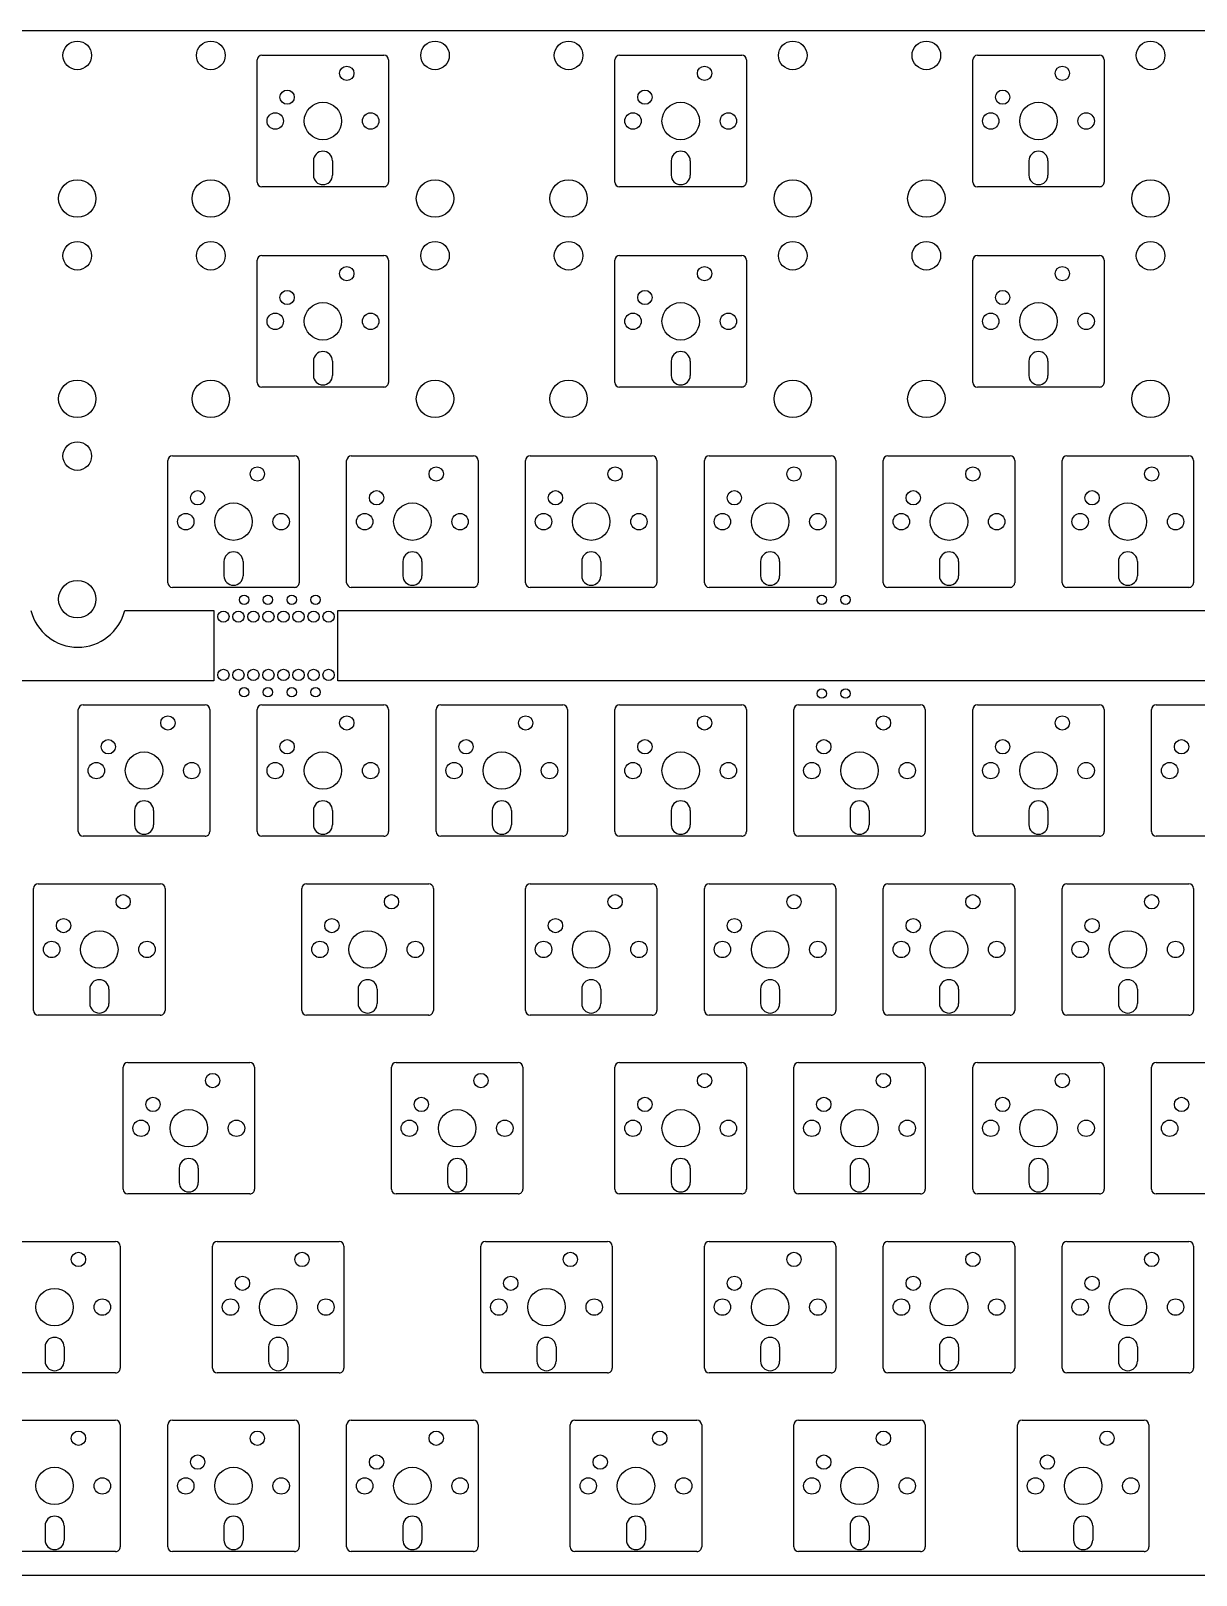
# Model space of a CAD drawing. Extents: x 37 to 589, y -214 to -49.
# Drawn here: x 148.5 to 272.6, y -213.5 to -49 of the extents above; entities that cross this region are included whole.
import ezdxf

# ---------------------------------------------------------------- set-up
doc = ezdxf.new("R2010")
doc.units = 0
doc.layers.add('BLACK', color=7, linetype='CONTINUOUS')

msp = doc.modelspace()

# ---------------------------------------------------------------- linework, layer by layer
at = {"layer": 'BLACK', "linetype": 'CONTINUOUS'}
for p, q in [((589.25, -49), (36.75, -49)), ((172.6, -65.1), (172.6, -52.1)), ((173.1, -51.6), (186.1, -51.6)), ((186.6, -52.1), (186.6, -65.1)), ((210.7, -65.1), (210.7, -52.1)), ((211.2, -51.6), (224.2, -51.6)), ((224.7, -52.1), (224.7, -65.1)), ((248.8, -65.1), (248.8, -52.1)), ((249.3, -51.6), (262.3, -51.6)), ((262.8, -52.1), (262.8, -65.1)), ((178.584, -62.838), (178.584, -64.362)), ((180.616, -62.838), (180.616, -64.362)), ((216.684, -62.838), (216.684, -64.362)), ((218.716, -62.838), (218.716, -64.362)), ((254.784, -62.838), (254.784, -64.362)), ((256.816, -62.838), (256.816, -64.362)), ((186.1, -65.6), (173.1, -65.6)), ((224.2, -65.6), (211.2, -65.6)), ((262.3, -65.6), (249.3, -65.6)), ((172.6, -86.44), (172.6, -73.44)), ((173.1, -72.94), (186.1, -72.94)), ((186.6, -73.44), (186.6, -86.44)), ((210.7, -86.44), (210.7, -73.44)), ((211.2, -72.94), (224.2, -72.94)), ((224.7, -73.44), (224.7, -86.44)), ((248.8, -86.44), (248.8, -73.44)), ((249.3, -72.94), (262.3, -72.94)), ((262.8, -73.44), (262.8, -86.44)), ((178.584, -84.178), (178.584, -85.702)), ((180.616, -84.178), (180.616, -85.702)), ((216.684, -84.178), (216.684, -85.702)), ((218.716, -84.178), (218.716, -85.702)), ((254.784, -84.178), (254.784, -85.702)), ((256.816, -84.178), (256.816, -85.702)), ((186.1, -86.94), (173.1, -86.94)), ((224.2, -86.94), (211.2, -86.94)), ((262.3, -86.94), (249.3, -86.94)), ((163.075, -107.78), (163.075, -94.78)), ((163.575, -94.28), (176.575, -94.28)), ((177.075, -94.78), (177.075, -107.78)), ((182.125, -107.78), (182.125, -94.78)), ((182.625, -94.28), (195.625, -94.28)), ((196.125, -94.78), (196.125, -107.78)), ((201.175, -107.78), (201.175, -94.78)), ((201.675, -94.28), (214.675, -94.28)), ((215.175, -94.78), (215.175, -107.78)), ((220.225, -107.78), (220.225, -94.78)), ((220.725, -94.28), (233.725, -94.28)), ((234.225, -94.78), (234.225, -107.78)), ((239.275, -107.78), (239.275, -94.78)), ((239.775, -94.28), (252.775, -94.28)), ((253.275, -94.78), (253.275, -107.78)), ((258.325, -107.78), (258.325, -94.78)), ((258.825, -94.28), (271.825, -94.28)), ((272.325, -94.78), (272.325, -107.78)), ((169.059, -105.518), (169.059, -107.042)), ((171.091, -105.518), (171.091, -107.042)), ((188.109, -105.518), (188.109, -107.042)), ((190.141, -105.518), (190.141, -107.042)), ((207.159, -105.518), (207.159, -107.042)), ((209.191, -105.518), (209.191, -107.042)), ((226.209, -105.518), (226.209, -107.042)), ((228.241, -105.518), (228.241, -107.042)), ((245.259, -105.518), (245.259, -107.042)), ((247.291, -105.518), (247.291, -107.042)), ((264.309, -105.518), (264.309, -107.042)), ((266.341, -105.518), (266.341, -107.042)), ((176.575, -108.28), (163.575, -108.28)), ((195.625, -108.28), (182.625, -108.28)), ((214.675, -108.28), (201.675, -108.28)), ((233.725, -108.28), (220.725, -108.28)), ((252.775, -108.28), (239.775, -108.28)), ((271.825, -108.28), (258.825, -108.28)), ((158.5, -110.75), (168, -110.75)), ((168, -110.75), (168, -118.25)), ((181.2, -118.25), (181.2, -110.75)), ((181.2, -110.75), (439.8, -110.75)), ((168, -118.25), (72, -118.25)), ((294.8, -118.25), (181.2, -118.25)), ((153.55, -134.3), (153.55, -121.3)), ((154.05, -120.8), (167.05, -120.8)), ((167.55, -121.3), (167.55, -134.3)), ((172.6, -134.3), (172.6, -121.3)), ((173.1, -120.8), (186.1, -120.8)), ((186.6, -121.3), (186.6, -134.3)), ((191.65, -134.3), (191.65, -121.3)), ((192.15, -120.8), (205.15, -120.8)), ((205.65, -121.3), (205.65, -134.3)), ((210.7, -134.3), (210.7, -121.3)), ((211.2, -120.8), (224.2, -120.8)), ((224.7, -121.3), (224.7, -134.3)), ((229.75, -134.3), (229.75, -121.3)), ((230.25, -120.8), (243.25, -120.8)), ((243.75, -121.3), (243.75, -134.3)), ((248.8, -134.3), (248.8, -121.3)), ((249.3, -120.8), (262.3, -120.8)), ((262.8, -121.3), (262.8, -134.3)), ((267.85, -134.3), (267.85, -121.3)), ((268.35, -120.8), (281.35, -120.8)), ((159.534, -132.038), (159.534, -133.562)), ((161.566, -132.038), (161.566, -133.562)), ((178.584, -132.038), (178.584, -133.562)), ((180.616, -132.038), (180.616, -133.562)), ((197.634, -132.038), (197.634, -133.562)), ((199.666, -132.038), (199.666, -133.562)), ((216.684, -132.038), (216.684, -133.562)), ((218.716, -132.038), (218.716, -133.562)), ((235.734, -132.038), (235.734, -133.562)), ((237.766, -132.038), (237.766, -133.562)), ((254.784, -132.038), (254.784, -133.562)), ((256.816, -132.038), (256.816, -133.562)), ((167.05, -134.8), (154.05, -134.8)), ((186.1, -134.8), (173.1, -134.8)), ((205.15, -134.8), (192.15, -134.8)), ((224.2, -134.8), (211.2, -134.8)), ((243.25, -134.8), (230.25, -134.8)), ((262.3, -134.8), (249.3, -134.8)), ((281.35, -134.8), (268.35, -134.8)), ((148.7875, -153.35), (148.7875, -140.35)), ((149.2875, -139.85), (162.2875, -139.85)), ((162.7875, -140.35), (162.7875, -153.35)), ((177.3625, -153.35), (177.3625, -140.35)), ((177.8625, -139.85), (190.8625, -139.85)), ((191.3625, -140.35), (191.3625, -153.35)), ((201.175, -153.35), (201.175, -140.35)), ((201.675, -139.85), (214.675, -139.85)), ((215.175, -140.35), (215.175, -153.35)), ((220.225, -153.35), (220.225, -140.35)), ((220.725, -139.85), (233.725, -139.85)), ((234.225, -140.35), (234.225, -153.35)), ((239.275, -153.35), (239.275, -140.35)), ((239.775, -139.85), (252.775, -139.85)), ((253.275, -140.35), (253.275, -153.35)), ((258.325, -153.35), (258.325, -140.35)), ((258.825, -139.85), (271.825, -139.85)), ((272.325, -140.35), (272.325, -153.35)), ((154.7715, -151.088), (154.7715, -152.612)), ((156.8035, -151.088), (156.8035, -152.612)), ((183.3465, -151.088), (183.3465, -152.612)), ((185.3785, -151.088), (185.3785, -152.612)), ((207.159, -151.088), (207.159, -152.612)), ((209.191, -151.088), (209.191, -152.612)), ((226.209, -151.088), (226.209, -152.612)), ((228.241, -151.088), (228.241, -152.612)), ((245.259, -151.088), (245.259, -152.612)), ((247.291, -151.088), (247.291, -152.612)), ((264.309, -151.088), (264.309, -152.612)), ((266.341, -151.088), (266.341, -152.612)), ((162.2875, -153.85), (149.2875, -153.85)), ((190.8625, -153.85), (177.8625, -153.85)), ((214.675, -153.85), (201.675, -153.85)), ((233.725, -153.85), (220.725, -153.85)), ((252.775, -153.85), (239.775, -153.85)), ((271.825, -153.85), (258.825, -153.85)), ((158.3125, -172.4), (158.3125, -159.4)), ((158.8125, -158.9), (171.8125, -158.9)), ((172.3125, -159.4), (172.3125, -172.4)), ((186.8875, -172.4), (186.8875, -159.4)), ((187.3875, -158.9), (200.3875, -158.9)), ((200.8875, -159.4), (200.8875, -172.4)), ((210.7, -172.4), (210.7, -159.4)), ((211.2, -158.9), (224.2, -158.9)), ((224.7, -159.4), (224.7, -172.4)), ((229.75, -172.4), (229.75, -159.4)), ((230.25, -158.9), (243.25, -158.9)), ((243.75, -159.4), (243.75, -172.4)), ((248.8, -172.4), (248.8, -159.4)), ((249.3, -158.9), (262.3, -158.9)), ((262.8, -159.4), (262.8, -172.4)), ((267.85, -172.4), (267.85, -159.4)), ((268.35, -158.9), (281.35, -158.9)), ((164.2965, -170.138), (164.2965, -171.662)), ((166.3285, -170.138), (166.3285, -171.662)), ((192.8715, -170.138), (192.8715, -171.662)), ((194.9035, -170.138), (194.9035, -171.662)), ((216.684, -170.138), (216.684, -171.662)), ((218.716, -170.138), (218.716, -171.662)), ((235.734, -170.138), (235.734, -171.662)), ((237.766, -170.138), (237.766, -171.662)), ((254.784, -170.138), (254.784, -171.662)), ((256.816, -170.138), (256.816, -171.662)), ((171.8125, -172.9), (158.8125, -172.9)), ((200.3875, -172.9), (187.3875, -172.9)), ((224.2, -172.9), (211.2, -172.9)), ((243.25, -172.9), (230.25, -172.9)), ((262.3, -172.9), (249.3, -172.9)), ((281.35, -172.9), (268.35, -172.9)), ((144.525, -177.95), (157.525, -177.95)), ((158.025, -178.45), (158.025, -191.45)), ((167.8375, -191.45), (167.8375, -178.45)), ((168.3375, -177.95), (181.3375, -177.95)), ((181.8375, -178.45), (181.8375, -191.45)), ((196.4125, -191.45), (196.4125, -178.45)), ((196.9125, -177.95), (209.9125, -177.95)), ((210.4125, -178.45), (210.4125, -191.45)), ((220.225, -191.45), (220.225, -178.45)), ((220.725, -177.95), (233.725, -177.95)), ((234.225, -178.45), (234.225, -191.45)), ((239.275, -191.45), (239.275, -178.45)), ((239.775, -177.95), (252.775, -177.95)), ((253.275, -178.45), (253.275, -191.45)), ((258.325, -191.45), (258.325, -178.45)), ((258.825, -177.95), (271.825, -177.95)), ((272.325, -178.45), (272.325, -191.45)), ((150.009, -189.188), (150.009, -190.712)), ((152.041, -189.188), (152.041, -190.712)), ((173.8215, -189.188), (173.8215, -190.712)), ((175.8535, -189.188), (175.8535, -190.712)), ((202.3965, -189.188), (202.3965, -190.712)), ((204.4285, -189.188), (204.4285, -190.712)), ((226.209, -189.188), (226.209, -190.712)), ((228.241, -189.188), (228.241, -190.712)), ((245.259, -189.188), (245.259, -190.712)), ((247.291, -189.188), (247.291, -190.712)), ((264.309, -189.188), (264.309, -190.712)), ((266.341, -189.188), (266.341, -190.712)), ((157.525, -191.95), (144.525, -191.95)), ((181.3375, -191.95), (168.3375, -191.95)), ((209.9125, -191.95), (196.9125, -191.95)), ((233.725, -191.95), (220.725, -191.95)), ((252.775, -191.95), (239.775, -191.95)), ((271.825, -191.95), (258.825, -191.95)), ((144.525, -197), (157.525, -197)), ((163.575, -197), (176.575, -197)), ((182.625, -197), (195.625, -197)), ((206.4375, -197), (219.4375, -197)), ((230.25, -197), (243.25, -197)), ((254.0625, -197), (267.0625, -197)), ((158.025, -197.5), (158.025, -210.5)), ((163.075, -210.5), (163.075, -197.5)), ((177.075, -197.5), (177.075, -210.5)), ((182.125, -210.5), (182.125, -197.5)), ((196.125, -197.5), (196.125, -210.5)), ((205.9375, -210.5), (205.9375, -197.5)), ((219.9375, -197.5), (219.9375, -210.5)), ((229.75, -210.5), (229.75, -197.5)), ((243.75, -197.5), (243.75, -210.5)), ((253.5625, -210.5), (253.5625, -197.5)), ((267.5625, -197.5), (267.5625, -210.5)), ((150.009, -208.238), (150.009, -209.762)), ((152.041, -208.238), (152.041, -209.762)), ((169.059, -208.238), (169.059, -209.762)), ((171.091, -208.238), (171.091, -209.762)), ((188.109, -208.238), (188.109, -209.762)), ((190.141, -208.238), (190.141, -209.762)), ((211.9215, -208.238), (211.9215, -209.762)), ((213.9535, -208.238), (213.9535, -209.762)), ((235.734, -208.238), (235.734, -209.762)), ((237.766, -208.238), (237.766, -209.762)), ((259.5465, -208.238), (259.5465, -209.762)), ((261.5785, -208.238), (261.5785, -209.762)), ((157.525, -211), (144.525, -211)), ((176.575, -211), (163.575, -211)), ((195.625, -211), (182.625, -211)), ((219.4375, -211), (206.4375, -211)), ((243.25, -211), (230.25, -211)), ((267.0625, -211), (254.0625, -211)), ((36.75, -213.5), (589.25, -213.5))]:
    msp.add_line(p, q, dxfattribs=at)
at = {"layer": 'BLACK'}
for centre, radius in [((153.438, -51.615), 1.523999), ((153.438, -51.615), 1.523999), ((167.662, -51.615), 1.523999), ((167.662, -51.615), 1.523999), ((191.538, -51.615), 1.523999), ((191.538, -51.615), 1.523999), ((205.762, -51.615), 1.523999), ((205.762, -51.615), 1.523999), ((229.638, -51.615), 1.523999), ((229.638, -51.615), 1.523999), ((243.862, -51.615), 1.523999), ((243.862, -51.615), 1.523999), ((267.738, -51.615), 1.523999), ((267.738, -51.615), 1.523999), ((182.14, -53.52), 0.762), ((182.14, -53.52), 0.762), ((220.24, -53.52), 0.762), ((220.24, -53.52), 0.762), ((258.34, -53.52), 0.762), ((258.34, -53.52), 0.762), ((175.79, -56.06), 0.762), ((175.79, -56.06), 0.762), ((213.89, -56.06), 0.762), ((213.89, -56.06), 0.762), ((251.99, -56.06), 0.762), ((251.99, -56.06), 0.762), ((179.6, -58.6), 1.993899), ((179.6, -58.6), 1.993899), ((217.7, -58.6), 1.993899), ((217.7, -58.6), 1.993899), ((255.8, -58.6), 1.993899), ((255.8, -58.6), 1.993899), ((174.52, -58.6), 0.874999), ((174.52, -58.6), 0.874999), ((184.68, -58.6), 0.874999), ((184.68, -58.6), 0.874999), ((212.62, -58.6), 0.874999), ((212.62, -58.6), 0.874999), ((222.78, -58.6), 0.874999), ((222.78, -58.6), 0.874999), ((250.72, -58.6), 0.874999), ((250.72, -58.6), 0.874999), ((260.88, -58.6), 0.874999), ((260.88, -58.6), 0.874999), ((153.438, -66.855), 1.993899), ((153.438, -66.855), 1.993899), ((167.662, -66.855), 1.993899), ((167.662, -66.855), 1.993899), ((191.538, -66.855), 1.993899), ((191.538, -66.855), 1.993899), ((205.762, -66.855), 1.993899), ((205.762, -66.855), 1.993899), ((229.638, -66.855), 1.993899), ((229.638, -66.855), 1.993899), ((243.862, -66.855), 1.993899), ((243.862, -66.855), 1.993899), ((267.738, -66.855), 1.993899), ((267.738, -66.855), 1.993899), ((153.438, -72.955), 1.523999), ((153.438, -72.955), 1.523999), ((167.662, -72.955), 1.523999), ((167.662, -72.955), 1.523999), ((191.538, -72.955), 1.523999), ((191.538, -72.955), 1.523999), ((205.762, -72.955), 1.523999), ((205.762, -72.955), 1.523999), ((229.638, -72.955), 1.523999), ((229.638, -72.955), 1.523999), ((243.862, -72.955), 1.523999), ((243.862, -72.955), 1.523999), ((267.738, -72.955), 1.523999), ((267.738, -72.955), 1.523999), ((182.14, -74.86), 0.762), ((182.14, -74.86), 0.762), ((220.24, -74.86), 0.762), ((220.24, -74.86), 0.762), ((258.34, -74.86), 0.762), ((258.34, -74.86), 0.762), ((175.79, -77.4), 0.762), ((175.79, -77.4), 0.762), ((213.89, -77.4), 0.762), ((213.89, -77.4), 0.762), ((251.99, -77.4), 0.762), ((251.99, -77.4), 0.762), ((179.6, -79.94), 1.993899), ((179.6, -79.94), 1.993899), ((217.7, -79.94), 1.993899), ((217.7, -79.94), 1.993899), ((255.8, -79.94), 1.993899), ((255.8, -79.94), 1.993899), ((174.52, -79.94), 0.874999), ((174.52, -79.94), 0.874999), ((184.68, -79.94), 0.874999), ((184.68, -79.94), 0.874999), ((212.62, -79.94), 0.874999), ((212.62, -79.94), 0.874999), ((222.78, -79.94), 0.874999), ((222.78, -79.94), 0.874999), ((250.72, -79.94), 0.874999), ((250.72, -79.94), 0.874999), ((260.88, -79.94), 0.874999), ((260.88, -79.94), 0.874999), ((153.438, -88.195), 1.993899), ((153.438, -88.195), 1.993899), ((167.662, -88.195), 1.993899), ((167.662, -88.195), 1.993899), ((191.538, -88.195), 1.993899), ((191.538, -88.195), 1.993899), ((205.762, -88.195), 1.993899), ((205.762, -88.195), 1.993899), ((229.638, -88.195), 1.993899), ((229.638, -88.195), 1.993899), ((243.862, -88.195), 1.993899), ((243.862, -88.195), 1.993899), ((267.738, -88.195), 1.993899), ((267.738, -88.195), 1.993899), ((153.438, -94.295), 1.523999), ((153.438, -94.295), 1.523999), ((172.615, -96.2), 0.762), ((172.615, -96.2), 0.762), ((191.665, -96.2), 0.762), ((191.665, -96.2), 0.762), ((210.715, -96.2), 0.762), ((210.715, -96.2), 0.762), ((229.765, -96.2), 0.762), ((229.765, -96.2), 0.762), ((248.815, -96.2), 0.762), ((248.815, -96.2), 0.762), ((267.865, -96.2), 0.762), ((267.865, -96.2), 0.762), ((166.265, -98.74), 0.762), ((166.265, -98.74), 0.762), ((185.315, -98.74), 0.762), ((185.315, -98.74), 0.762), ((204.365, -98.74), 0.762), ((204.365, -98.74), 0.762), ((223.415, -98.74), 0.762), ((223.415, -98.74), 0.762), ((242.465, -98.74), 0.762), ((242.465, -98.74), 0.762), ((261.515, -98.74), 0.762), ((261.515, -98.74), 0.762), ((170.075, -101.28), 1.993899), ((170.075, -101.28), 1.993899), ((189.125, -101.28), 1.993899), ((189.125, -101.28), 1.993899), ((208.175, -101.28), 1.993899), ((208.175, -101.28), 1.993899), ((227.225, -101.28), 1.993899), ((227.225, -101.28), 1.993899), ((246.275, -101.28), 1.993899), ((246.275, -101.28), 1.993899), ((265.325, -101.28), 1.993899), ((265.325, -101.28), 1.993899), ((164.995, -101.28), 0.874999), ((164.995, -101.28), 0.874999), ((175.155, -101.28), 0.874999), ((175.155, -101.28), 0.874999), ((184.045, -101.28), 0.874999), ((184.045, -101.28), 0.874999), ((194.205, -101.28), 0.874999), ((194.205, -101.28), 0.874999), ((203.095, -101.28), 0.874999), ((203.095, -101.28), 0.874999), ((213.255, -101.28), 0.874999), ((213.255, -101.28), 0.874999), ((222.145, -101.28), 0.874999), ((222.145, -101.28), 0.874999), ((232.305, -101.28), 0.874999), ((232.305, -101.28), 0.874999), ((241.195, -101.28), 0.874999), ((241.195, -101.28), 0.874999), ((251.355, -101.28), 0.874999), ((251.355, -101.28), 0.874999), ((260.245, -101.28), 0.874999), ((260.245, -101.28), 0.874999), ((270.405, -101.28), 0.874999), ((270.405, -101.28), 0.874999), ((153.438, -109.535), 1.993899), ((153.438, -109.535), 1.993899), ((171.2, -109.6), 0.5), ((171.2, -109.6), 0.5), ((173.74, -109.6), 0.5), ((173.74, -109.6), 0.5), ((176.28, -109.6), 0.5), ((176.28, -109.6), 0.5), ((178.82, -109.6), 0.5), ((178.82, -109.6), 0.5), ((232.725, -109.6), 0.5), ((232.725, -109.6), 0.5), ((235.265, -109.6), 0.5), ((235.265, -109.6), 0.5), ((169, -111.4), 0.6), ((170.6, -111.4), 0.6), ((172.2, -111.4), 0.6), ((173.8, -111.4), 0.6), ((175.4, -111.4), 0.6), ((177, -111.4), 0.6), ((178.6, -111.4), 0.6), ((180.2, -111.4), 0.6), ((169, -117.6), 0.6), ((170.6, -117.6), 0.6), ((172.2, -117.6), 0.6), ((173.8, -117.6), 0.6), ((175.4, -117.6), 0.6), ((177, -117.6), 0.6), ((178.6, -117.6), 0.6), ((180.2, -117.6), 0.6), ((171.2, -119.45), 0.5), ((171.2, -119.45), 0.5), ((173.74, -119.45), 0.5), ((173.74, -119.45), 0.5), ((176.28, -119.45), 0.5), ((176.28, -119.45), 0.5), ((178.82, -119.45), 0.5), ((178.82, -119.45), 0.5), ((232.725, -119.6), 0.5), ((232.725, -119.6), 0.5), ((235.265, -119.6), 0.5), ((235.265, -119.6), 0.5), ((163.09, -122.72), 0.762), ((163.09, -122.72), 0.762), ((182.14, -122.72), 0.762), ((182.14, -122.72), 0.762), ((201.19, -122.72), 0.762), ((201.19, -122.72), 0.762), ((220.24, -122.72), 0.762), ((220.24, -122.72), 0.762), ((239.29, -122.72), 0.762), ((239.29, -122.72), 0.762), ((258.34, -122.72), 0.762), ((258.34, -122.72), 0.762), ((156.74, -125.26), 0.762), ((156.74, -125.26), 0.762), ((175.79, -125.26), 0.762), ((175.79, -125.26), 0.762), ((194.84, -125.26), 0.762), ((194.84, -125.26), 0.762), ((213.89, -125.26), 0.762), ((213.89, -125.26), 0.762), ((232.94, -125.26), 0.762), ((232.94, -125.26), 0.762), ((251.99, -125.26), 0.762), ((251.99, -125.26), 0.762), ((271.04, -125.26), 0.762), ((271.04, -125.26), 0.762), ((160.55, -127.8), 1.993899), ((160.55, -127.8), 1.993899), ((179.6, -127.8), 1.993899), ((179.6, -127.8), 1.993899), ((198.65, -127.8), 1.993899), ((198.65, -127.8), 1.993899), ((217.7, -127.8), 1.993899), ((217.7, -127.8), 1.993899), ((236.75, -127.8), 1.993899), ((236.75, -127.8), 1.993899), ((255.8, -127.8), 1.993899), ((255.8, -127.8), 1.993899), ((155.47, -127.8), 0.874999), ((155.47, -127.8), 0.874999), ((165.63, -127.8), 0.874999), ((165.63, -127.8), 0.874999), ((174.52, -127.8), 0.874999), ((174.52, -127.8), 0.874999), ((184.68, -127.8), 0.874999), ((184.68, -127.8), 0.874999), ((193.57, -127.8), 0.874999), ((193.57, -127.8), 0.874999), ((203.73, -127.8), 0.874999), ((203.73, -127.8), 0.874999), ((212.62, -127.8), 0.874999), ((212.62, -127.8), 0.874999), ((222.78, -127.8), 0.874999), ((222.78, -127.8), 0.874999), ((231.67, -127.8), 0.874999), ((231.67, -127.8), 0.874999), ((241.83, -127.8), 0.874999), ((241.83, -127.8), 0.874999), ((250.72, -127.8), 0.874999), ((250.72, -127.8), 0.874999), ((260.88, -127.8), 0.874999), ((260.88, -127.8), 0.874999), ((269.77, -127.8), 0.874999), ((269.77, -127.8), 0.874999), ((158.3275, -141.77), 0.762), ((158.3275, -141.77), 0.762), ((186.9025, -141.77), 0.762), ((186.9025, -141.77), 0.762), ((210.715, -141.77), 0.762), ((210.715, -141.77), 0.762), ((229.765, -141.77), 0.762), ((229.765, -141.77), 0.762), ((248.815, -141.77), 0.762), ((248.815, -141.77), 0.762), ((267.865, -141.77), 0.762), ((267.865, -141.77), 0.762), ((151.9775, -144.31), 0.762), ((151.9775, -144.31), 0.762), ((180.5525, -144.31), 0.762), ((180.5525, -144.31), 0.762), ((204.365, -144.31), 0.762), ((204.365, -144.31), 0.762), ((223.415, -144.31), 0.762), ((223.415, -144.31), 0.762), ((242.465, -144.31), 0.762), ((242.465, -144.31), 0.762), ((261.515, -144.31), 0.762), ((261.515, -144.31), 0.762), ((150.7075, -146.85), 0.874999), ((150.7075, -146.85), 0.874999), ((155.7875, -146.85), 1.993899), ((155.7875, -146.85), 1.993899), ((160.8675, -146.85), 0.874999), ((160.8675, -146.85), 0.874999), ((179.2825, -146.85), 0.874999), ((179.2825, -146.85), 0.874999), ((184.3625, -146.85), 1.993899), ((184.3625, -146.85), 1.993899), ((189.4425, -146.85), 0.874999), ((189.4425, -146.85), 0.874999), ((203.095, -146.85), 0.874999), ((203.095, -146.85), 0.874999), ((208.175, -146.85), 1.993899), ((208.175, -146.85), 1.993899), ((213.255, -146.85), 0.874999), ((213.255, -146.85), 0.874999), ((222.145, -146.85), 0.874999), ((222.145, -146.85), 0.874999), ((227.225, -146.85), 1.993899), ((227.225, -146.85), 1.993899), ((232.305, -146.85), 0.874999), ((232.305, -146.85), 0.874999), ((241.195, -146.85), 0.874999), ((241.195, -146.85), 0.874999), ((246.275, -146.85), 1.993899), ((246.275, -146.85), 1.993899), ((251.355, -146.85), 0.874999), ((251.355, -146.85), 0.874999), ((260.245, -146.85), 0.874999), ((260.245, -146.85), 0.874999), ((265.325, -146.85), 1.993899), ((265.325, -146.85), 1.993899), ((270.405, -146.85), 0.874999), ((270.405, -146.85), 0.874999), ((167.8525, -160.82), 0.762), ((167.8525, -160.82), 0.762), ((196.4275, -160.82), 0.762), ((196.4275, -160.82), 0.762), ((220.24, -160.82), 0.762), ((220.24, -160.82), 0.762), ((239.29, -160.82), 0.762), ((239.29, -160.82), 0.762), ((258.34, -160.82), 0.762), ((258.34, -160.82), 0.762), ((161.5025, -163.36), 0.762), ((161.5025, -163.36), 0.762), ((190.0775, -163.36), 0.762), ((190.0775, -163.36), 0.762), ((213.89, -163.36), 0.762), ((213.89, -163.36), 0.762), ((232.94, -163.36), 0.762), ((232.94, -163.36), 0.762), ((251.99, -163.36), 0.762), ((251.99, -163.36), 0.762), ((271.04, -163.36), 0.762), ((271.04, -163.36), 0.762), ((165.3125, -165.9), 1.993899), ((165.3125, -165.9), 1.993899), ((193.8875, -165.9), 1.993899), ((193.8875, -165.9), 1.993899), ((217.7, -165.9), 1.993899), ((217.7, -165.9), 1.993899), ((236.75, -165.9), 1.993899), ((236.75, -165.9), 1.993899), ((255.8, -165.9), 1.993899), ((255.8, -165.9), 1.993899), ((160.2325, -165.9), 0.874999), ((160.2325, -165.9), 0.874999), ((170.3925, -165.9), 0.874999), ((170.3925, -165.9), 0.874999), ((188.8075, -165.9), 0.874999), ((188.8075, -165.9), 0.874999), ((198.9675, -165.9), 0.874999), ((198.9675, -165.9), 0.874999), ((212.62, -165.9), 0.874999), ((212.62, -165.9), 0.874999), ((222.78, -165.9), 0.874999), ((222.78, -165.9), 0.874999), ((231.67, -165.9), 0.874999), ((231.67, -165.9), 0.874999), ((241.83, -165.9), 0.874999), ((241.83, -165.9), 0.874999), ((250.72, -165.9), 0.874999), ((250.72, -165.9), 0.874999), ((260.88, -165.9), 0.874999), ((260.88, -165.9), 0.874999), ((269.77, -165.9), 0.874999), ((269.77, -165.9), 0.874999), ((153.565, -179.87), 0.762), ((153.565, -179.87), 0.762), ((177.3775, -179.87), 0.762), ((177.3775, -179.87), 0.762), ((205.9525, -179.87), 0.762), ((205.9525, -179.87), 0.762), ((229.765, -179.87), 0.762), ((229.765, -179.87), 0.762), ((248.815, -179.87), 0.762), ((248.815, -179.87), 0.762), ((267.865, -179.87), 0.762), ((267.865, -179.87), 0.762), ((171.0275, -182.41), 0.762), ((171.0275, -182.41), 0.762), ((199.6025, -182.41), 0.762), ((199.6025, -182.41), 0.762), ((223.415, -182.41), 0.762), ((223.415, -182.41), 0.762), ((242.465, -182.41), 0.762), ((242.465, -182.41), 0.762), ((261.515, -182.41), 0.762), ((261.515, -182.41), 0.762), ((151.025, -184.95), 1.993899), ((151.025, -184.95), 1.993899), ((156.105, -184.95), 0.874999), ((156.105, -184.95), 0.874999), ((169.7575, -184.95), 0.874999), ((169.7575, -184.95), 0.874999), ((174.8375, -184.95), 1.993899), ((174.8375, -184.95), 1.993899), ((179.9175, -184.95), 0.874999), ((179.9175, -184.95), 0.874999), ((198.3325, -184.95), 0.874999), ((198.3325, -184.95), 0.874999), ((203.4125, -184.95), 1.993899), ((203.4125, -184.95), 1.993899), ((208.4925, -184.95), 0.874999), ((208.4925, -184.95), 0.874999), ((222.145, -184.95), 0.874999), ((222.145, -184.95), 0.874999), ((227.225, -184.95), 1.993899), ((227.225, -184.95), 1.993899), ((232.305, -184.95), 0.874999), ((232.305, -184.95), 0.874999), ((241.195, -184.95), 0.874999), ((241.195, -184.95), 0.874999), ((246.275, -184.95), 1.993899), ((246.275, -184.95), 1.993899), ((251.355, -184.95), 0.874999), ((251.355, -184.95), 0.874999), ((260.245, -184.95), 0.874999), ((260.245, -184.95), 0.874999), ((265.325, -184.95), 1.993899), ((265.325, -184.95), 1.993899), ((270.405, -184.95), 0.874999), ((270.405, -184.95), 0.874999), ((153.565, -198.92), 0.762), ((153.565, -198.92), 0.762), ((172.615, -198.92), 0.762), ((172.615, -198.92), 0.762), ((191.665, -198.92), 0.762), ((191.665, -198.92), 0.762), ((215.4775, -198.92), 0.762), ((215.4775, -198.92), 0.762), ((239.29, -198.92), 0.762), ((239.29, -198.92), 0.762), ((263.1025, -198.92), 0.762), ((263.1025, -198.92), 0.762), ((151.025, -204), 1.993899), ((151.025, -204), 1.993899), ((166.265, -201.46), 0.762), ((166.265, -201.46), 0.762), ((170.075, -204), 1.993899), ((170.075, -204), 1.993899), ((185.315, -201.46), 0.762), ((185.315, -201.46), 0.762), ((189.125, -204), 1.993899), ((189.125, -204), 1.993899), ((209.1275, -201.46), 0.762), ((209.1275, -201.46), 0.762), ((212.9375, -204), 1.993899), ((212.9375, -204), 1.993899), ((232.94, -201.46), 0.762), ((232.94, -201.46), 0.762), ((236.75, -204), 1.993899), ((236.75, -204), 1.993899), ((256.7525, -201.46), 0.762), ((256.7525, -201.46), 0.762), ((260.5625, -204), 1.993899), ((260.5625, -204), 1.993899), ((156.105, -204), 0.874999), ((156.105, -204), 0.874999), ((164.995, -204), 0.874999), ((164.995, -204), 0.874999), ((175.155, -204), 0.874999), ((175.155, -204), 0.874999), ((184.045, -204), 0.874999), ((184.045, -204), 0.874999), ((194.205, -204), 0.874999), ((194.205, -204), 0.874999), ((207.8575, -204), 0.874999), ((207.8575, -204), 0.874999), ((218.0175, -204), 0.874999), ((218.0175, -204), 0.874999), ((231.67, -204), 0.874999), ((231.67, -204), 0.874999), ((241.83, -204), 0.874999), ((241.83, -204), 0.874999), ((255.4825, -204), 0.874999), ((255.4825, -204), 0.874999), ((265.6425, -204), 0.874999), ((265.6425, -204), 0.874999)]:
    msp.add_circle(centre, radius, dxfattribs=at)
for centre, radius, start, end in [((173.100001, -52.100001), 0.500001, 90.00011459, 179.99988541), ((186.1, -52.1), 0.5, 0, 90), ((211.200001, -52.100001), 0.500001, 90.00011459, 179.99988541), ((224.2, -52.1), 0.5, 0, 90), ((249.300001, -52.100001), 0.500001, 90.00011459, 179.99988541), ((262.3, -52.1), 0.5, 0, 90), ((179.6, -62.838), 1.016, 0, 180), ((217.7, -62.838), 1.016, 0, 180), ((255.8, -62.838), 1.016, 0, 180), ((173.100001, -65.099999), 0.500001, -179.99988541, -90.00011459), ((179.6, -64.362), 1.016, -180, 0), ((186.09729, -65.09894), 0.499946, -90.00618864, 0.00641782), ((211.200001, -65.099999), 0.500001, -179.99988541, -90.00011459), ((217.7, -64.362), 1.016, -180, 0), ((224.19729, -65.09894), 0.499946, -90.00618864, 0.00641782), ((249.300001, -65.099999), 0.500001, -179.99988541, -90.00011459), ((255.8, -64.362), 1.016, -180, 0), ((262.29729, -65.09894), 0.499946, -90.00618864, 0.00641782), ((173.100001, -73.440001), 0.500001, 90.00011459, 179.99988541), ((186.1, -73.44), 0.5, 0, 90), ((211.200001, -73.440001), 0.500001, 90.00011459, 179.99988541), ((224.2, -73.44), 0.5, 0, 90), ((249.300001, -73.440001), 0.500001, 90.00011459, 179.99988541), ((262.3, -73.44), 0.5, 0, 90), ((179.6, -84.178), 1.016, 0, 180), ((217.7, -84.178), 1.016, 0, 180), ((255.8, -84.178), 1.016, 0, 180), ((173.100001, -86.439999), 0.500001, -179.99988541, -90.00011459), ((179.6, -85.702), 1.016, -180, 0), ((186.09729, -86.43894), 0.499946, -90.00618864, 0.00641782), ((211.200001, -86.439999), 0.500001, -179.99988541, -90.00011459), ((217.7, -85.702), 1.016, -180, 0), ((224.19729, -86.43894), 0.499946, -90.00618864, 0.00641782), ((249.300001, -86.439999), 0.500001, -179.99988541, -90.00011459), ((255.8, -85.702), 1.016, -180, 0), ((262.29729, -86.43894), 0.499946, -90.00618864, 0.00641782), ((163.575001, -94.780001), 0.500001, 90.00011459, 179.99988541), ((176.575, -94.78), 0.5, 0, 90), ((182.625001, -94.780001), 0.500001, 90.00011459, 179.99988541), ((195.625, -94.78), 0.5, 0, 90), ((201.675001, -94.780001), 0.500001, 90.00011459, 179.99988541), ((214.675, -94.78), 0.5, 0, 90), ((220.725001, -94.780001), 0.500001, 90.00011459, 179.99988541), ((233.725, -94.78), 0.5, 0, 90), ((239.775001, -94.780001), 0.500001, 90.00011459, 179.99988541), ((252.775, -94.78), 0.5, 0, 90), ((258.825001, -94.780001), 0.500001, 90.00011459, 179.99988541), ((271.825, -94.78), 0.5, 0, 90), ((170.075, -105.518), 1.016, 0, 180), ((189.125, -105.518), 1.016, 0, 180), ((208.175, -105.518), 1.016, 0, 180), ((227.225, -105.518), 1.016, 0, 180), ((246.275, -105.518), 1.016, 0, 180), ((265.325, -105.518), 1.016, 0, 180), ((163.575001, -107.779999), 0.500001, -179.99988541, -90.00011459), ((170.075, -107.042), 1.016, -180, 0), ((176.57229, -107.77894), 0.499946, -90.00618864, 0.00641782), ((182.625001, -107.779999), 0.500001, -179.99988541, -90.00011459), ((189.125, -107.042), 1.016, -180, 0), ((195.62229, -107.77894), 0.499946, -90.00618864, 0.00641782), ((201.675001, -107.779999), 0.500001, -179.99988541, -90.00011459), ((208.175, -107.042), 1.016, -180, 0), ((214.67229, -107.77894), 0.499946, -90.00618864, 0.00641782), ((220.725001, -107.779999), 0.500001, -179.99988541, -90.00011459), ((227.225, -107.042), 1.016, -180, 0), ((233.72229, -107.77894), 0.499946, -90.00618864, 0.00641782), ((239.775001, -107.779999), 0.500001, -179.99988541, -90.00011459), ((246.275, -107.042), 1.016, -180, 0), ((252.77229, -107.77894), 0.499946, -90.00618864, 0.00641782), ((258.825001, -107.779999), 0.500001, -179.99988541, -90.00011459), ((265.325, -107.042), 1.016, -180, 0), ((271.82229, -107.77894), 0.499946, -90.00618864, 0.00641782), ((153.5, -109.5), 5.153882, -165.96375653, -14.03624347), ((154.050001, -121.300001), 0.500001, 90.00011459, 179.99988541), ((167.05, -121.3), 0.5, 0, 90), ((173.100001, -121.300001), 0.500001, 90.00011459, 179.99988541), ((186.1, -121.3), 0.5, 0, 90), ((192.150001, -121.300001), 0.500001, 90.00011459, 179.99988541), ((205.15, -121.3), 0.5, 0, 90), ((211.200001, -121.300001), 0.500001, 90.00011459, 179.99988541), ((224.2, -121.3), 0.5, 0, 90), ((230.250001, -121.300001), 0.500001, 90.00011459, 179.99988541), ((243.25, -121.3), 0.5, 0, 90), ((249.300001, -121.300001), 0.500001, 90.00011459, 179.99988541), ((262.3, -121.3), 0.5, 0, 90), ((268.350001, -121.300001), 0.500001, 90.00011459, 179.99988541), ((160.55, -132.038), 1.016, 0, 180), ((179.6, -132.038), 1.016, 0, 180), ((198.65, -132.038), 1.016, 0, 180), ((217.7, -132.038), 1.016, 0, 180), ((236.75, -132.038), 1.016, 0, 180), ((255.8, -132.038), 1.016, 0, 180), ((154.050001, -134.299999), 0.500001, -179.99988541, -90.00011459), ((160.55, -133.562), 1.016, -180, 0), ((167.04729, -134.29894), 0.499946, -90.00618864, 0.00641782), ((173.100001, -134.299999), 0.500001, -179.99988541, -90.00011459), ((179.6, -133.562), 1.016, -180, 0), ((186.09729, -134.29894), 0.499946, -90.00618864, 0.00641782), ((192.150001, -134.299999), 0.500001, -179.99988541, -90.00011459), ((198.65, -133.562), 1.016, -180, 0), ((205.14729, -134.29894), 0.499946, -90.00618864, 0.00641782), ((211.200001, -134.299999), 0.500001, -179.99988541, -90.00011459), ((217.7, -133.562), 1.016, -180, 0), ((224.19729, -134.29894), 0.499946, -90.00618864, 0.00641782), ((230.250001, -134.299999), 0.500001, -179.99988541, -90.00011459), ((236.75, -133.562), 1.016, -180, 0), ((243.24729, -134.29894), 0.499946, -90.00618864, 0.00641782), ((249.300001, -134.299999), 0.500001, -179.99988541, -90.00011459), ((255.8, -133.562), 1.016, -180, 0), ((262.29729, -134.29894), 0.499946, -90.00618864, 0.00641782), ((268.350001, -134.299999), 0.500001, -179.99988541, -90.00011459), ((149.287501, -140.350001), 0.500001, 90.00011459, 179.99988541), ((162.2875, -140.35), 0.5, 0, 90), ((177.862501, -140.350001), 0.500001, 90.00011459, 179.99988541), ((190.8625, -140.35), 0.5, 0, 90), ((201.675001, -140.350001), 0.500001, 90.00011459, 179.99988541), ((214.675, -140.35), 0.5, 0, 90), ((220.725001, -140.350001), 0.500001, 90.00011459, 179.99988541), ((233.725, -140.35), 0.5, 0, 90), ((239.775001, -140.350001), 0.500001, 90.00011459, 179.99988541), ((252.775, -140.35), 0.5, 0, 90), ((258.825001, -140.350001), 0.500001, 90.00011459, 179.99988541), ((271.825, -140.35), 0.5, 0, 90), ((155.7875, -151.088), 1.016, 0, 180), ((184.3625, -151.088), 1.016, 0, 180), ((208.175, -151.088), 1.016, 0, 180), ((227.225, -151.088), 1.016, 0, 180), ((246.275, -151.088), 1.016, 0, 180), ((265.325, -151.088), 1.016, 0, 180), ((155.7875, -152.612), 1.016, -180, 0), ((184.3625, -152.612), 1.016, -180, 0), ((208.175, -152.612), 1.016, -180, 0), ((227.225, -152.612), 1.016, -180, 0), ((246.275, -152.612), 1.016, -180, 0), ((265.325, -152.612), 1.016, -180, 0), ((149.287501, -153.349999), 0.500001, -179.99988541, -90.00011459), ((162.28479, -153.34894), 0.499946, -90.00618864, 0.00641782), ((177.862501, -153.349999), 0.500001, -179.99988541, -90.00011459), ((190.85979, -153.34894), 0.499946, -90.00618864, 0.00641782), ((201.675001, -153.349999), 0.500001, -179.99988541, -90.00011459), ((214.67229, -153.34894), 0.499946, -90.00618864, 0.00641782), ((220.725001, -153.349999), 0.500001, -179.99988541, -90.00011459), ((233.72229, -153.34894), 0.499946, -90.00618864, 0.00641782), ((239.775001, -153.349999), 0.500001, -179.99988541, -90.00011459), ((252.77229, -153.34894), 0.499946, -90.00618864, 0.00641782), ((258.825001, -153.349999), 0.500001, -179.99988541, -90.00011459), ((271.82229, -153.34894), 0.499946, -90.00618864, 0.00641782), ((158.812501, -159.400001), 0.500001, 90.00011459, 179.99988541), ((171.8125, -159.4), 0.5, 0, 90), ((187.387501, -159.400001), 0.500001, 90.00011459, 179.99988541), ((200.3875, -159.4), 0.5, 0, 90), ((211.200001, -159.400001), 0.500001, 90.00011459, 179.99988541), ((224.2, -159.4), 0.5, 0, 90), ((230.250001, -159.400001), 0.500001, 90.00011459, 179.99988541), ((243.25, -159.4), 0.5, 0, 90), ((249.300001, -159.400001), 0.500001, 90.00011459, 179.99988541), ((262.3, -159.4), 0.5, 0, 90), ((268.350001, -159.400001), 0.500001, 90.00011459, 179.99988541), ((165.3125, -170.138), 1.016, 0, 180), ((193.8875, -170.138), 1.016, 0, 180), ((217.7, -170.138), 1.016, 0, 180), ((236.75, -170.138), 1.016, 0, 180), ((255.8, -170.138), 1.016, 0, 180), ((158.812501, -172.399999), 0.500001, -179.99988541, -90.00011459), ((165.3125, -171.662), 1.016, -180, 0), ((171.80979, -172.39894), 0.499946, -90.00618864, 0.00641782), ((187.387501, -172.399999), 0.500001, -179.99988541, -90.00011459), ((193.8875, -171.662), 1.016, -180, 0), ((200.38479, -172.39894), 0.499946, -90.00618864, 0.00641782), ((211.200001, -172.399999), 0.500001, -179.99988541, -90.00011459), ((217.7, -171.662), 1.016, -180, 0), ((224.19729, -172.39894), 0.499946, -90.00618864, 0.00641782), ((230.250001, -172.399999), 0.500001, -179.99988541, -90.00011459), ((236.75, -171.662), 1.016, -180, 0), ((243.24729, -172.39894), 0.499946, -90.00618864, 0.00641782), ((249.300001, -172.399999), 0.500001, -179.99988541, -90.00011459), ((255.8, -171.662), 1.016, -180, 0), ((262.29729, -172.39894), 0.499946, -90.00618864, 0.00641782), ((268.350001, -172.399999), 0.500001, -179.99988541, -90.00011459), ((157.525, -178.45), 0.5, 0, 90), ((168.337501, -178.450001), 0.500001, 90.00011459, 179.99988541), ((181.3375, -178.45), 0.5, 0, 90), ((196.912501, -178.450001), 0.500001, 90.00011459, 179.99988541), ((209.9125, -178.45), 0.5, 0, 90), ((220.725001, -178.450001), 0.500001, 90.00011459, 179.99988541), ((233.725, -178.45), 0.5, 0, 90), ((239.775001, -178.450001), 0.500001, 90.00011459, 179.99988541), ((252.775, -178.45), 0.5, 0, 90), ((258.825001, -178.450001), 0.500001, 90.00011459, 179.99988541), ((271.825, -178.45), 0.5, 0, 90), ((151.025, -189.188), 1.016, 0, 180), ((174.8375, -189.188), 1.016, 0, 180), ((203.4125, -189.188), 1.016, 0, 180), ((227.225, -189.188), 1.016, 0, 180), ((246.275, -189.188), 1.016, 0, 180), ((265.325, -189.188), 1.016, 0, 180), ((151.025, -190.712), 1.016, -180, 0), ((174.8375, -190.712), 1.016, -180, 0), ((203.4125, -190.712), 1.016, -180, 0), ((227.225, -190.712), 1.016, -180, 0), ((246.275, -190.712), 1.016, -180, 0), ((265.325, -190.712), 1.016, -180, 0), ((157.52229, -191.44894), 0.499946, -90.00618864, 0.00641782), ((168.337501, -191.449999), 0.500001, -179.99988541, -90.00011459), ((181.33479, -191.44894), 0.499946, -90.00618864, 0.00641782), ((196.912501, -191.449999), 0.500001, -179.99988541, -90.00011459), ((209.90979, -191.44894), 0.499946, -90.00618864, 0.00641782), ((220.725001, -191.449999), 0.500001, -179.99988541, -90.00011459), ((233.72229, -191.44894), 0.499946, -90.00618864, 0.00641782), ((239.775001, -191.449999), 0.500001, -179.99988541, -90.00011459), ((252.77229, -191.44894), 0.499946, -90.00618864, 0.00641782), ((258.825001, -191.449999), 0.500001, -179.99988541, -90.00011459), ((271.82229, -191.44894), 0.499946, -90.00618864, 0.00641782), ((157.525, -197.5), 0.5, 0, 90), ((163.575001, -197.500001), 0.500001, 90.00011459, 179.99988541), ((176.575, -197.5), 0.5, 0, 90), ((182.625001, -197.500001), 0.500001, 90.00011459, 179.99988541), ((195.625, -197.5), 0.5, 0, 90), ((206.437501, -197.500001), 0.500001, 90.00011459, 179.99988541), ((219.4375, -197.5), 0.5, 0, 90), ((230.250001, -197.500001), 0.500001, 90.00011459, 179.99988541), ((243.25, -197.5), 0.5, 0, 90), ((254.062501, -197.500001), 0.500001, 90.00011459, 179.99988541), ((267.0625, -197.5), 0.5, 0, 90), ((151.025, -208.238), 1.016, 0, 180), ((170.075, -208.238), 1.016, 0, 180), ((189.125, -208.238), 1.016, 0, 180), ((212.9375, -208.238), 1.016, 0, 180), ((236.75, -208.238), 1.016, 0, 180), ((260.5625, -208.238), 1.016, 0, 180), ((151.025, -209.762), 1.016, -180, 0), ((157.52229, -210.49894), 0.499946, -90.00618864, 0.00641782), ((163.575001, -210.499999), 0.500001, -179.99988541, -90.00011459), ((170.075, -209.762), 1.016, -180, 0), ((176.57229, -210.49894), 0.499946, -90.00618864, 0.00641782), ((182.625001, -210.499999), 0.500001, -179.99988541, -90.00011459), ((189.125, -209.762), 1.016, -180, 0), ((195.62229, -210.49894), 0.499946, -90.00618864, 0.00641782), ((206.437501, -210.499999), 0.500001, -179.99988541, -90.00011459), ((212.9375, -209.762), 1.016, -180, 0), ((219.43479, -210.49894), 0.499946, -90.00618864, 0.00641782), ((230.250001, -210.499999), 0.500001, -179.99988541, -90.00011459), ((236.75, -209.762), 1.016, -180, 0), ((243.24729, -210.49894), 0.499946, -90.00618864, 0.00641782), ((254.062501, -210.499999), 0.500001, -179.99988541, -90.00011459), ((260.5625, -209.762), 1.016, -180, 0), ((267.05979, -210.49894), 0.499946, -90.00618864, 0.00641782)]:
    msp.add_arc(centre, radius, start, end, dxfattribs=at)

doc.saveas('drawing.dxf')
